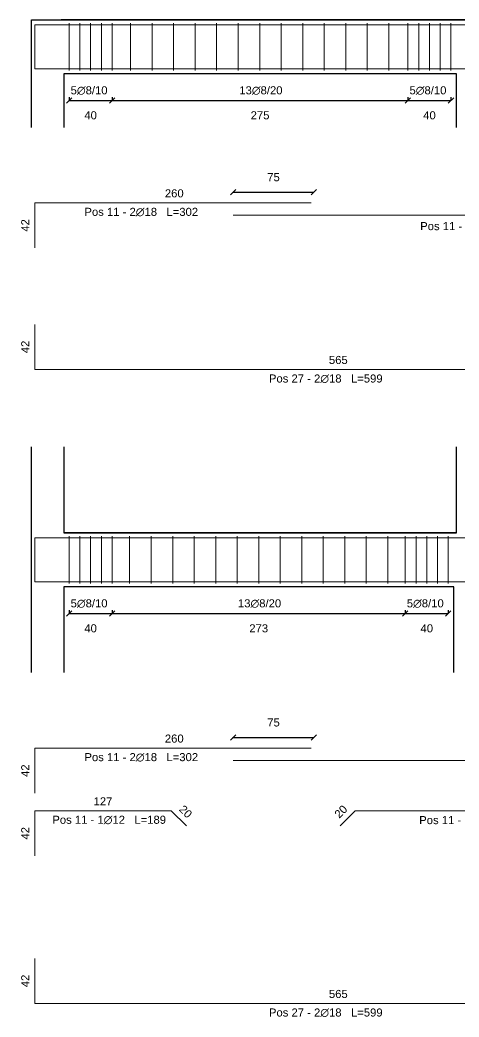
# Model space of a CAD drawing. Header units: millimetres. Extents: x -455371 to 117772, y -78417 to 116564.
# Drawn here: x -265607 to -261526, y -4194 to 5085 of the extents above; entities that cross this region are included whole.
import ezdxf

# ---------------------------------------------------------------- set-up
doc = ezdxf.new("R2010")
doc.units = ezdxf.units.MM
doc.layers.get('0').update_dxf_attribs({"color": 255})
for name, color, linetype, lineweight in [('armature', 5, 'Continuous', 18), ('Cls', 7, 'Continuous', 25), ('quote', 5, 'Continuous', 15), ('Scritte', 7, 'Continuous', 15), ('staffe', 10, 'Continuous', 15)]:
    doc.layers.add(name, color=color, linetype=linetype, lineweight=lineweight)
doc.styles.get("Standard").update_dxf_attribs({"font": 'arial.ttf'})
doc.dimstyles.new('per distinte 1 a 50', dxfattribs={"dimtxt": 75, "dimasz": 150, "dimexe": 0.18, "dimexo": 250, "dimgap": 50, "dimtad": 1, "dimdec": 0, "dimlfac": 0.1, "dimzin": 0, "dimdsep": 46, "dimtxsty": 'Standard', "dimblk": 'NONE', "dimcen": 0, "dimse1": 1, "dimse2": 1, "dimsd1": 1, "dimsd2": 1, "dimadec": 0, "dimazin": 0, "dimtfac": 1, "dimtdec": 0, "dimtix": 1, "dimtofl": 0, "dimtmove": 0, "dimatfit": 3, "dimldrblk": 'NONE', "dimfxl": 250, "dimfxlon": 1, "dimtolj": 1, "dimtzin": 0, "dimarcsym": 2})
doc.dimstyles.new('scala1 a 50', dxfattribs={"dimtxt": 75, "dimasz": 50, "dimexe": 0.18, "dimexo": 250, "dimgap": 100, "dimtad": 2, "dimdec": 0, "dimlfac": 0.1, "dimzin": 0, "dimdsep": 46, "dimtxsty": 'Standard', "dimblk": 'OBLIQUE', "dimcen": -100, "dimadec": 0, "dimazin": 0, "dimtfac": 1, "dimtdec": 0, "dimtofl": 0, "dimtmove": 0, "dimatfit": 3, "dimfxl": 250, "dimfxlon": 1, "dimtolj": 1, "dimtzin": 0, "dimarcsym": 0})

# ---------------------------------------------------------------- blocks, each defined once
blk = doc.blocks.new('*U344')
at = {"layer": 'staffe'}
blk.add_lwpolyline([(0, -220), (0, 220)], dxfattribs=at)
blk = doc.blocks.new('*U345')
at = {"layer": 'Cls', "color": 0, "linetype": 'ByBlock', "lineweight": -2, "transparency": 16777216}
for p in [(0, 0), (100, 0), (200, 0), (300, 0), (400, 0)]:
    blk.add_blockref('*U344', p, dxfattribs=at)
blk = doc.blocks.new('*U352')
at = {"layer": 'staffe'}
blk.add_lwpolyline([(0, -220), (0, 220)], dxfattribs=at)
blk = doc.blocks.new('*U353')
at = {"layer": 'Cls', "color": 0, "linetype": 'ByBlock', "lineweight": -2, "transparency": 16777216}
for p in [(0, 0), (100, 0), (200, 0), (300, 0), (400, 0)]:
    blk.add_blockref('*U352', p, dxfattribs=at)
blk = doc.blocks.new('*U384')
at = {"layer": 'staffe'}
blk.add_lwpolyline([(0, -220), (0, 220)], dxfattribs=at)
blk = doc.blocks.new('*U385')
at = {"layer": 'Cls', "color": 0, "linetype": 'ByBlock', "lineweight": -2, "transparency": 16777216}
for p in [(0, 0), (100, 0), (200, 0), (300, 0), (400, 0)]:
    blk.add_blockref('*U384', p, dxfattribs=at)
blk = doc.blocks.new('*U386')
at = {"layer": 'staffe'}
blk.add_lwpolyline([(0, -220), (0, 220)], dxfattribs=at)
blk = doc.blocks.new('*U387')
at = {"layer": 'Cls', "color": 0, "linetype": 'ByBlock', "lineweight": -2, "transparency": 16777216}
for p in [(0, 0), (100, 0), (200, 0), (300, 0), (400, 0)]:
    blk.add_blockref('*U386', p, dxfattribs=at)
blk = doc.blocks.new('*U486')
at = {"layer": 'staffe'}
blk.add_lwpolyline([(0, -220), (0, 220)], dxfattribs=at)
blk = doc.blocks.new('*U487')
at = {"layer": 'Cls', "color": 0, "linetype": 'ByBlock', "lineweight": -2, "transparency": 16777216}
for p in [(0, 0), (200, 0), (400, 0), (600, 0), (800, 0), (1000, 0), (1200, 0), (1400, 0), (1600, 0), (1800, 0), (2000, 0), (2200, 0), (2400, 0)]:
    blk.add_blockref('*U486', p, dxfattribs=at)
blk = doc.blocks.new('*U488')
at = {"layer": 'staffe'}
blk.add_lwpolyline([(0, -220), (0, 220)], dxfattribs=at)
blk = doc.blocks.new('*U489')
at = {"layer": 'Cls', "color": 0, "linetype": 'ByBlock', "lineweight": -2, "transparency": 16777216}
for p in [(0, 0), (200, 0), (400, 0), (600, 0), (800, 0), (1000, 0), (1200, 0), (1400, 0), (1600, 0), (1800, 0), (2000, 0), (2200, 0), (2400, 0)]:
    blk.add_blockref('*U488', p, dxfattribs=at)
blk = doc.blocks.new('_Oblique')
at = {"color": 0, "linetype": 'ByBlock', "lineweight": -2}
blk.add_line((-0.5, -0.5), (0.5, 0.5), dxfattribs=at)
blk = doc.blocks.new('*D566')
at = {"layer": 'Defpoints', "color": 0, "transparency": 16777216}
for p in [(-262000.4, 4615.1), (-261600.4, 4615.1), (-261600.4, 4335.6)]:
    blk.add_point(p, dxfattribs=at)
at = {"layer": 'quote', "color": 0, "lineweight": -2, "transparency": 16777216}
for p, q in [((-262000.4, 4365.1), (-262000.4, 4335.4)), ((-261600.4, 4365.1), (-261600.4, 4335.4)), ((-262000.4, 4335.6), (-261600.4, 4335.6))]:
    blk.add_line(p, q, dxfattribs=at)
at = {"layer": 'quote', "color": 0, "lineweight": -2, "transparency": 16777216, "xscale": 50, "yscale": 50, "zscale": 50, "rotation": 180}
blk.add_blockref('_Oblique', (-262000.4, 4335.6), dxfattribs=at)
at = {"layer": 'quote', "color": 0, "lineweight": -2, "transparency": 16777216, "xscale": 50, "yscale": 50, "zscale": 50}
blk.add_blockref('_Oblique', (-261600.4, 4335.6), dxfattribs=at)
at = {"layer": 'quote', "color": 0, "transparency": 16777216, "insert": (-261800.4, 4197.3), "char_height": 75, "attachment_point": 5}
blk.add_mtext('\\A1;40', dxfattribs=at)
blk = doc.blocks.new('*D567')
at = {"layer": 'Defpoints', "color": 0, "transparency": 16777216}
for p in [(-262025.4, -159.1), (-261625.4, -159.1), (-261625.4, -438.6)]:
    blk.add_point(p, dxfattribs=at)
at = {"layer": 'quote', "color": 0, "lineweight": -2, "transparency": 16777216}
for p, q in [((-262025.4, -409.1), (-262025.4, -438.8)), ((-262025.4, -438.6), (-261625.4, -438.6)), ((-261625.4, -409.1), (-261625.4, -438.8))]:
    blk.add_line(p, q, dxfattribs=at)
at = {"layer": 'quote', "color": 0, "lineweight": -2, "transparency": 16777216, "xscale": 50, "yscale": 50, "zscale": 50, "rotation": 180}
blk.add_blockref('_Oblique', (-262025.4, -438.6), dxfattribs=at)
at = {"layer": 'quote', "color": 0, "lineweight": -2, "transparency": 16777216, "xscale": 50, "yscale": 50, "zscale": 50}
blk.add_blockref('_Oblique', (-261625.4, -438.6), dxfattribs=at)
at = {"layer": 'quote', "color": 0, "transparency": 16777216, "insert": (-261825.4, -576.9), "char_height": 75, "attachment_point": 5}
blk.add_mtext('\\A1;40', dxfattribs=at)
blk = doc.blocks.new('*D607')
at = {"layer": 'Defpoints', "color": 0, "transparency": 16777216}
for p in [(-265150.4, 4615.1), (-264750.4, 4615.1), (-264750.4, 4335.6)]:
    blk.add_point(p, dxfattribs=at)
at = {"layer": 'quote', "color": 0, "lineweight": -2, "transparency": 16777216}
for p, q in [((-265150.4, 4365.1), (-265150.4, 4335.4)), ((-264750.4, 4365.1), (-264750.4, 4335.4)), ((-265150.4, 4335.6), (-264750.4, 4335.6))]:
    blk.add_line(p, q, dxfattribs=at)
at = {"layer": 'quote', "color": 0, "lineweight": -2, "transparency": 16777216, "xscale": 50, "yscale": 50, "zscale": 50, "rotation": 180}
blk.add_blockref('_Oblique', (-265150.4, 4335.6), dxfattribs=at)
at = {"layer": 'quote', "color": 0, "lineweight": -2, "transparency": 16777216, "xscale": 50, "yscale": 50, "zscale": 50}
blk.add_blockref('_Oblique', (-264750.4, 4335.6), dxfattribs=at)
at = {"layer": 'quote', "color": 0, "transparency": 16777216, "insert": (-264950.4, 4197.3), "char_height": 75, "attachment_point": 5}
blk.add_mtext('\\A1;40', dxfattribs=at)
blk = doc.blocks.new('*D608')
at = {"layer": 'Defpoints', "color": 0, "transparency": 16777216}
for p in [(-265150.4, -159.1), (-264750.4, -159.1), (-264750.4, -438.6)]:
    blk.add_point(p, dxfattribs=at)
at = {"layer": 'quote', "color": 0, "lineweight": -2, "transparency": 16777216}
for p, q in [((-265150.4, -409.1), (-265150.4, -438.8)), ((-265150.4, -438.6), (-264750.4, -438.6)), ((-264750.4, -409.1), (-264750.4, -438.8))]:
    blk.add_line(p, q, dxfattribs=at)
at = {"layer": 'quote', "color": 0, "lineweight": -2, "transparency": 16777216, "xscale": 50, "yscale": 50, "zscale": 50, "rotation": 180}
blk.add_blockref('_Oblique', (-265150.4, -438.6), dxfattribs=at)
at = {"layer": 'quote', "color": 0, "lineweight": -2, "transparency": 16777216, "xscale": 50, "yscale": 50, "zscale": 50}
blk.add_blockref('_Oblique', (-264750.4, -438.6), dxfattribs=at)
at = {"layer": 'quote', "color": 0, "transparency": 16777216, "insert": (-264950.4, -576.9), "char_height": 75, "attachment_point": 5}
blk.add_mtext('\\A1;40', dxfattribs=at)
blk = doc.blocks.new('*D659')
at = {"layer": 'Defpoints', "color": 0, "transparency": 16777216}
for p in [(-264750.4, 4615.1), (-262000.4, 4615.1), (-262000.4, 4335.6)]:
    blk.add_point(p, dxfattribs=at)
at = {"layer": 'quote', "color": 0, "lineweight": -2, "transparency": 16777216}
for p, q in [((-264750.4, 4365.1), (-264750.4, 4335.4)), ((-262000.4, 4365.1), (-262000.4, 4335.4)), ((-264750.4, 4335.6), (-262000.4, 4335.6))]:
    blk.add_line(p, q, dxfattribs=at)
at = {"layer": 'quote', "color": 0, "lineweight": -2, "transparency": 16777216, "xscale": 50, "yscale": 50, "zscale": 50, "rotation": 180}
blk.add_blockref('_Oblique', (-264750.4, 4335.6), dxfattribs=at)
at = {"layer": 'quote', "color": 0, "lineweight": -2, "transparency": 16777216, "xscale": 50, "yscale": 50, "zscale": 50}
blk.add_blockref('_Oblique', (-262000.4, 4335.6), dxfattribs=at)
at = {"layer": 'quote', "color": 0, "transparency": 16777216, "insert": (-263375.4, 4197.3), "char_height": 75, "attachment_point": 5}
blk.add_mtext('\\A1;275', dxfattribs=at)
blk = doc.blocks.new('*D664')
at = {"layer": 'Defpoints', "color": 0, "transparency": 16777216}
for p in [(-264750.4, -159.1), (-262025.4, -159.1), (-262025.4, -438.6)]:
    blk.add_point(p, dxfattribs=at)
at = {"layer": 'quote', "color": 0, "lineweight": -2, "transparency": 16777216}
for p, q in [((-264750.4, -409.1), (-264750.4, -438.8)), ((-264750.4, -438.6), (-262025.4, -438.6)), ((-262025.4, -409.1), (-262025.4, -438.8))]:
    blk.add_line(p, q, dxfattribs=at)
at = {"layer": 'quote', "color": 0, "lineweight": -2, "transparency": 16777216, "xscale": 50, "yscale": 50, "zscale": 50, "rotation": 180}
blk.add_blockref('_Oblique', (-264750.4, -438.6), dxfattribs=at)
at = {"layer": 'quote', "color": 0, "lineweight": -2, "transparency": 16777216, "xscale": 50, "yscale": 50, "zscale": 50}
blk.add_blockref('_Oblique', (-262025.4, -438.6), dxfattribs=at)
at = {"layer": 'quote', "color": 0, "transparency": 16777216, "insert": (-263387.9, -577), "char_height": 75, "attachment_point": 5}
blk.add_mtext('\\A1;273', dxfattribs=at)
blk = doc.blocks.new('*D719')
at = {"layer": 'Defpoints', "color": 0, "transparency": 16777216}
for p in [(-265470.4, 2252.1), (-265470.4, 2252.1), (-265470.4, 1832.1)]:
    blk.add_point(p, dxfattribs=at)
at = {"layer": 'quote', "color": 0, "transparency": 16777216, "insert": (-265558, 2042.1), "char_height": 75, "attachment_point": 5, "rotation": 90}
blk.add_mtext('\\A1;42', dxfattribs=at)
blk = doc.blocks.new('_None')
blk = doc.blocks.new('*D720')
at = {"layer": 'Defpoints', "color": 0, "transparency": 16777216}
for p in [(-265470.4, 1832.1), (-259825.4, 1832.1), (-259825.4, 1832.1)]:
    blk.add_point(p, dxfattribs=at)
at = {"layer": 'quote', "color": 0, "transparency": 16777216, "insert": (-262647.9, 1920.4), "char_height": 75, "attachment_point": 5}
blk.add_mtext('\\A1;565', dxfattribs=at)
blk = doc.blocks.new('*D721')
at = {"layer": 'Defpoints', "color": 0, "transparency": 16777216}
for p in [(-265470.4, 3382.8), (-265470.4, 3382.8), (-265470.4, 2962.8)]:
    blk.add_point(p, dxfattribs=at)
at = {"layer": 'quote', "color": 0, "transparency": 16777216, "insert": (-265558, 3172.8), "char_height": 75, "attachment_point": 5, "rotation": 90}
blk.add_mtext('\\A1;42', dxfattribs=at)
blk = doc.blocks.new('*D722')
at = {"layer": 'Defpoints', "color": 0, "transparency": 16777216}
for p in [(-265470.4, 3382.8), (-262875.4, 3382.8), (-262875.4, 3382.8)]:
    blk.add_point(p, dxfattribs=at)
at = {"layer": 'quote', "color": 0, "transparency": 16777216, "insert": (-264172.9, 3471.1), "char_height": 75, "attachment_point": 5}
blk.add_mtext('\\A1;260', dxfattribs=at)
blk = doc.blocks.new('*D723')
at = {"layer": 'Defpoints', "color": 0, "transparency": 16777216}
for p in [(-262875.4, 3483.1), (-262875.4, 3382.8), (-263625.4, 3267)]:
    blk.add_point(p, dxfattribs=at)
at = {"layer": 'quote', "color": 0, "lineweight": -2, "transparency": 16777216}
for p, q in [((-263625.4, 3483.1), (-263625.4, 3483.3)), ((-263625.4, 3483.1), (-262875.4, 3483.1)), ((-262875.4, 3483.1), (-262875.4, 3483.3))]:
    blk.add_line(p, q, dxfattribs=at)
at = {"layer": 'quote', "color": 0, "lineweight": -2, "transparency": 16777216, "xscale": 50, "yscale": 50, "zscale": 50, "rotation": 180}
blk.add_blockref('_Oblique', (-263625.4, 3483.1), dxfattribs=at)
at = {"layer": 'quote', "color": 0, "lineweight": -2, "transparency": 16777216, "xscale": 50, "yscale": 50, "zscale": 50}
blk.add_blockref('_Oblique', (-262875.4, 3483.1), dxfattribs=at)
at = {"layer": 'quote', "color": 0, "transparency": 16777216, "insert": (-263250.4, 3621.2), "char_height": 75, "attachment_point": 5}
blk.add_mtext('\\A1;75', dxfattribs=at)
blk = doc.blocks.new('*D733')
at = {"layer": 'Defpoints', "color": 0, "transparency": 16777216}
for p in [(-263625.4, 3267), (-258200.4, 3267), (-258200.4, 3267)]:
    blk.add_point(p, dxfattribs=at)
at = {"layer": 'quote', "color": 0, "transparency": 16777216, "insert": (-260912.9, 3355.3), "char_height": 75, "attachment_point": 5}
blk.add_mtext('\\A1;543', dxfattribs=at)
blk = doc.blocks.new('*D1001')
at = {"layer": 'Defpoints', "color": 0, "transparency": 16777216}
for p in [(-265470.4, -3648), (-265470.4, -3648), (-265470.4, -4068)]:
    blk.add_point(p, dxfattribs=at)
at = {"layer": 'quote', "color": 0, "transparency": 16777216, "insert": (-265558, -3858), "char_height": 75, "attachment_point": 5, "rotation": 90}
blk.add_mtext('\\A1;42', dxfattribs=at)
blk = doc.blocks.new('*D1002')
at = {"layer": 'Defpoints', "color": 0, "transparency": 16777216}
for p in [(-265470.4, -4068), (-259825.4, -4068), (-259825.4, -4068)]:
    blk.add_point(p, dxfattribs=at)
at = {"layer": 'quote', "color": 0, "transparency": 16777216, "insert": (-262647.9, -3979.7), "char_height": 75, "attachment_point": 5}
blk.add_mtext('\\A1;565', dxfattribs=at)
blk = doc.blocks.new('*D1008')
at = {"layer": 'Defpoints', "color": 0, "transparency": 16777216}
for p in [(-265470.4, -1691.4), (-265470.4, -1691.4), (-265470.4, -2111.4)]:
    blk.add_point(p, dxfattribs=at)
at = {"layer": 'quote', "color": 0, "transparency": 16777216, "insert": (-265558, -1901.4), "char_height": 75, "attachment_point": 5, "rotation": 90}
blk.add_mtext('\\A1;42', dxfattribs=at)
blk = doc.blocks.new('*D1009')
at = {"layer": 'Defpoints', "color": 0, "transparency": 16777216}
for p in [(-265470.4, -1691.4), (-262875.4, -1691.4), (-262875.4, -1691.4)]:
    blk.add_point(p, dxfattribs=at)
at = {"layer": 'quote', "color": 0, "transparency": 16777216, "insert": (-264172.9, -1603.1), "char_height": 75, "attachment_point": 5}
blk.add_mtext('\\A1;260', dxfattribs=at)
blk = doc.blocks.new('*D1010')
at = {"layer": 'Defpoints', "color": 0, "transparency": 16777216}
for p in [(-262875.4, -1591.2), (-262875.4, -1691.4), (-263625.4, -1807.2)]:
    blk.add_point(p, dxfattribs=at)
at = {"layer": 'quote', "color": 0, "lineweight": -2, "transparency": 16777216}
for p, q in [((-263625.4, -1591.2), (-263625.4, -1591)), ((-263625.4, -1591.2), (-262875.4, -1591.2)), ((-262875.4, -1591.2), (-262875.4, -1591))]:
    blk.add_line(p, q, dxfattribs=at)
at = {"layer": 'quote', "color": 0, "lineweight": -2, "transparency": 16777216, "xscale": 50, "yscale": 50, "zscale": 50, "rotation": 180}
blk.add_blockref('_Oblique', (-263625.4, -1591.2), dxfattribs=at)
at = {"layer": 'quote', "color": 0, "lineweight": -2, "transparency": 16777216, "xscale": 50, "yscale": 50, "zscale": 50}
blk.add_blockref('_Oblique', (-262875.4, -1591.2), dxfattribs=at)
at = {"layer": 'quote', "color": 0, "transparency": 16777216, "insert": (-263250.4, -1453), "char_height": 75, "attachment_point": 5}
blk.add_mtext('\\A1;75', dxfattribs=at)
blk = doc.blocks.new('*D1015')
at = {"layer": 'Defpoints', "color": 0, "transparency": 16777216}
for p in [(-263625.4, -1807.2), (-258200.4, -1807.2), (-258200.4, -1807.2)]:
    blk.add_point(p, dxfattribs=at)
at = {"layer": 'quote', "color": 0, "transparency": 16777216, "insert": (-260912.9, -1718.9), "char_height": 75, "attachment_point": 5}
blk.add_mtext('\\A1;543', dxfattribs=at)
blk = doc.blocks.new('*D1020')
at = {"layer": 'Defpoints', "color": 0, "transparency": 16777216}
for p in [(-262490.6, -2274.2), (-262490.6, -2274.2), (-262632, -2415.7)]:
    blk.add_point(p, dxfattribs=at)
at = {"layer": 'quote', "color": 0, "transparency": 16777216, "insert": (-262623.8, -2282.5), "char_height": 75, "attachment_point": 5, "rotation": 45}
blk.add_mtext('\\A1;20', dxfattribs=at)
blk = doc.blocks.new('*D1017')
at = {"layer": 'Defpoints', "color": 0, "transparency": 16777216}
for p in [(-262490.6, -2274.2), (-260170.6, -2274.2), (-260170.6, -2274.2)]:
    blk.add_point(p, dxfattribs=at)
at = {"layer": 'quote', "color": 0, "transparency": 16777216, "insert": (-261330.6, -2185.9), "char_height": 75, "attachment_point": 5}
blk.add_mtext('\\A1;232', dxfattribs=at)
blk = doc.blocks.new('*D1022')
at = {"layer": 'Defpoints', "color": 0, "transparency": 16777216}
for p in [(-265470.4, -2274.2), (-265470.4, -2274.2), (-265470.4, -2694.2)]:
    blk.add_point(p, dxfattribs=at)
at = {"layer": 'quote', "color": 0, "transparency": 16777216, "insert": (-265558, -2484.2), "char_height": 75, "attachment_point": 5, "rotation": 90}
blk.add_mtext('\\A1;42', dxfattribs=at)
blk = doc.blocks.new('*D1023')
at = {"layer": 'Defpoints', "color": 0, "transparency": 16777216}
for p in [(-265470.4, -2274.2), (-264200.4, -2274.2), (-264200.4, -2274.2)]:
    blk.add_point(p, dxfattribs=at)
at = {"layer": 'quote', "color": 0, "transparency": 16777216, "insert": (-264835.4, -2186.6), "char_height": 75, "attachment_point": 5}
blk.add_mtext('\\A1;127', dxfattribs=at)
blk = doc.blocks.new('*D1024')
at = {"layer": 'Defpoints', "color": 0, "transparency": 16777216}
for p in [(-264200.4, -2274.2), (-264200.4, -2274.2), (-264059, -2415.7)]:
    blk.add_point(p, dxfattribs=at)
at = {"layer": 'quote', "color": 0, "transparency": 16777216, "insert": (-264067.2, -2282.5), "char_height": 75, "attachment_point": 5, "rotation": 315}
blk.add_mtext('\\A1;20', dxfattribs=at)

msp = doc.modelspace()

# ---------------------------------------------------------------- linework, layer by layer
at = {"layer": 'armature'}
for points in [[(-265470.4, 5041.1), (-251730.4, 5041.1), (-251730.4, 4629.1), (-265470.4, 4629.1)], [(-265470.4, 266.9), (-251730.4, 266.9), (-251730.4, -145.1), (-265470.4, -145.1)]]:
    msp.add_lwpolyline(points, close=True, dxfattribs=at)
for points in [[(-265470.4, 2962.8), (-265470.4, 3382.8), (-265100.4, 3382.8), (-263275.4, 3382.8), (-262900.4, 3382.8)], [(-263625.4, 3267), (-262050.4, 3267), (-261350.4, 3267), (-260650.4, 3267), (-258200.4, 3267)], [(-265470.4, 2252.1), (-265470.4, 1832.1), (-265100.4, 1832.1), (-263275.4, 1832.1), (-260800.4, 1832.1), (-260200.4, 1832.1), (-259825.4, 1832.1)], [(-265470.4, -2111.4), (-265470.4, -1691.4), (-265100.4, -1691.4), (-263275.4, -1691.4), (-262900.4, -1691.4)], [(-263625.4, -1807.2), (-262050.4, -1807.2), (-261350.4, -1807.2), (-260650.4, -1807.2), (-258200.4, -1807.2)], [(-265470.4, -2694.2), (-265470.4, -2274.2), (-265100.4, -2274.2), (-264700.4, -2274.2), (-264200.4, -2274.2), (-264059, -2415.7)], [(-260029.2, -2415.7), (-260170.6, -2274.2), (-260580.6, -2274.2), (-262080.6, -2274.2), (-262490.6, -2274.2), (-262632, -2415.7)], [(-265470.4, -3648), (-265470.4, -4068), (-265100.4, -4068), (-263275.4, -4068), (-260800.4, -4068), (-260200.4, -4068), (-259825.4, -4068)]]:
    msp.add_lwpolyline(points, dxfattribs=at)
at = {"layer": 'Cls'}
for points in [[(-265500.4, 4085.1), (-265500.4, 5085.1), (-265500.4, 5085.1), (-265500.4, 5085.1), (-261150.4, 5085.1), (-265225.4, 5085.1)], [(-261550.4, 4085.1), (-261550.4, 4585.1), (-261550.4, 4585.1), (-261550.4, 4585.1), (-265200.4, 4585.1), (-265200.4, 4085.1)], [(-265500.4, -989.1), (-265500.4, 1110.9)], [(-265200.4, 1110.9), (-265200.4, 310.9), (-261550.4, 310.9), (-265200.4, 310.9)], [(-261550.4, 310.9), (-261550.4, 1110.9)], [(-261575.4, -989.1), (-261575.4, -189.1), (-265200.4, -189.1), (-265200.4, -989.1)]]:
    msp.add_lwpolyline(points, dxfattribs=at)

# ---------------------------------------------------------------- block references
for name, p in [('*U345', (-265150.4, 4835.1)), ('*U487', (-264578.8, 4835.1)), ('*U353', (-265150.4, 60.9)), ('*U489', (-264587.5, 60.9))]:
    msp.add_blockref(name, p, dxfattribs=at)
at = {"layer": 'Cls', "xscale": -1}
for name, p in [('*U387', (-261600.4, 4835.1)), ('*U385', (-261625.4, 60.9))]:
    msp.add_blockref(name, p, dxfattribs=at)

# ---------------------------------------------------------------- texts
at = {"layer": 'Scritte', "char_height": 75, "attachment_point": 1}
for s, width, insert in [('5∅8/10 ', 371.945, (-265136.3, 4467.8)), ('13∅8/20', 371.945, (-263568.2, 4467.8)), ('5∅8/10 ', 371.945, (-261986.3, 4467.8)), ('Pos 11 - 2∅18   L=302', 1084.771, (-265008, 3336.6)), ('Pos 11 - 2∅18   L=302', 1084.771, (-261886.7, 3203.8)), ('Pos 27 - 2∅18   L=599', 1084.771, (-263292.8, 1785.8)), ('5∅8/10 ', 371.945, (-265136.3, -306.4)), ('13∅8/20', 371.945, (-263580.7, -306.4)), ('5∅8/10 ', 371.945, (-262011.3, -306.4)), ('Pos 11 - 2∅18   L=302', 1084.771, (-265008, -1737.7)), ('Pos 11 - 1∅12   L=189', 1084.771, (-265306.4, -2320.5)), ('Pos 11 - 2∅14   L=272', 1084.771, (-261895.8, -2323.8)), ('Pos 27 - 2∅18   L=599', 1084.771, (-263292.8, -4114.2))]:
    msp.add_mtext_dynamic_manual_height_columns(s, width=width, gutter_width=12.5, heights=[0], dxfattribs=dict(at, insert=insert))

# ---------------------------------------------------------------- dimensions: what is measured, and where the dimension line sits
at = {"layer": 'quote'}
for base, p1, p2, dimstyle, picture, middle in [((-264750.4, 4335.6), (-265150.4, 4615.1), (-264750.4, 4615.1), 'scala1 a 50', '*D607', (-264950.4, 4197.3)), ((-262000.4, 4335.6), (-264750.4, 4615.1), (-262000.4, 4615.1), 'scala1 a 50', '*D659', (-263375.4, 4197.3)), ((-261600.4, 4335.6), (-262000.4, 4615.1), (-261600.4, 4615.1), 'scala1 a 50', '*D566', (-261800.4, 4197.3)), ((-262875.4, 3483.1), (-263625.4, 3267), (-262875.4, 3382.8), 'scala1 a 50', '*D723', (-263250.4, 3621.2)), ((-262875.3805821, 3382.8484796), (-265470.3805821, 3382.8484796), (-262875.3805821, 3382.8484796), 'per distinte 1 a 50', '*D722', (-264172.8805821, 3471.1414537)), ((-258200.3805821, 3266.9853518), (-263625.3805821, 3266.9853518), (-258200.3805821, 3266.9853518), 'per distinte 1 a 50', '*D733', (-260912.8805821, 3355.3039057)), ((-259825.3805821, 1832.1223562), (-265470.3805821, 1832.1223562), (-259825.3805821, 1832.1223562), 'per distinte 1 a 50', '*D720', (-262647.8805821, 1920.4153302)), ((-264750.4, -438.6), (-265150.4, -159.1), (-264750.4, -159.1), 'scala1 a 50', '*D608', (-264950.4, -576.9)), ((-262025.3805821, -438.6356452), (-264750.3805821, -159.1339355), (-262025.3805821, -159.1339355), 'scala1 a 50', '*D664', (-263387.8805821, -576.9541991)), ((-261625.4, -438.6), (-262025.4, -159.1), (-261625.4, -159.1), 'scala1 a 50', '*D567', (-261825.4, -576.9)), ((-262875.4, -1591.2), (-263625.4, -1807.2), (-262875.4, -1691.4), 'scala1 a 50', '*D1010', (-263250.4, -1453)), ((-262875.3805821, -1691.3858858), (-265470.3805821, -1691.3858858), (-262875.3805821, -1691.3858858), 'per distinte 1 a 50', '*D1009', (-264172.8805821, -1603.0929117)), ((-258200.3805821, -1807.2490136), (-263625.3805821, -1807.2490136), (-258200.3805821, -1807.2490136), 'per distinte 1 a 50', '*D1015', (-260912.8805821, -1718.9304597)), ((-264200.4, -2274.2), (-265470.4, -2274.2), (-264200.4, -2274.2), 'per distinte 1 a 50', '*D1023', (-264835.4, -2186.6)), ((-260170.6, -2274.2), (-262490.6, -2274.2), (-260170.6, -2274.2), 'per distinte 1 a 50', '*D1017', (-261330.6, -2185.9)), ((-259825.3805821, -4067.9553944), (-265470.3805821, -4067.9553944), (-259825.3805821, -4067.9553944), 'per distinte 1 a 50', '*D1002', (-262647.8805821, -3979.6624204))]:
    dim = msp.add_linear_dim(base=base, p1=p1, p2=p2, dimstyle=dimstyle, dxfattribs=at)
    dim.commit()
    dim.dimension.update_dxf_attribs({"geometry": picture, "text_midpoint": middle})
for base, p1, p2, picture, middle in [((-265470.4, 3382.8), (-265470.4, 2962.8), (-265470.4, 3382.8), '*D721', (-265558, 3172.8)), ((-265470.4, 2252.1), (-265470.4, 1832.1), (-265470.4, 2252.1), '*D719', (-265558, 2042.1)), ((-265470.4, -1691.4), (-265470.4, -2111.4), (-265470.4, -1691.4), '*D1008', (-265558, -1901.4)), ((-265470.4, -2274.2), (-265470.4, -2694.2), (-265470.4, -2274.2), '*D1022', (-265558, -2484.2)), ((-265470.4, -3648), (-265470.4, -4068), (-265470.4, -3648), '*D1001', (-265558, -3858))]:
    dim = msp.add_linear_dim(base=base, p1=p1, p2=p2, angle=90, dimstyle='per distinte 1 a 50', dxfattribs=at)
    dim.commit()
    dim.dimension.update_dxf_attribs({"geometry": picture, "text_midpoint": middle})
for p1, p2, picture, middle in [((-264059, -2415.7), (-264200.4, -2274.2), '*D1024', (-264067.2, -2282.5)), ((-262632, -2415.7), (-262490.6, -2274.2), '*D1020', (-262623.8, -2282.5))]:
    dim = msp.add_aligned_dim(p1=p1, p2=p2, distance=0, dimstyle='per distinte 1 a 50', dxfattribs=at)
    dim.commit()
    dim.dimension.update_dxf_attribs({"geometry": picture, "text_midpoint": middle})

doc.saveas('drawing.dxf')
